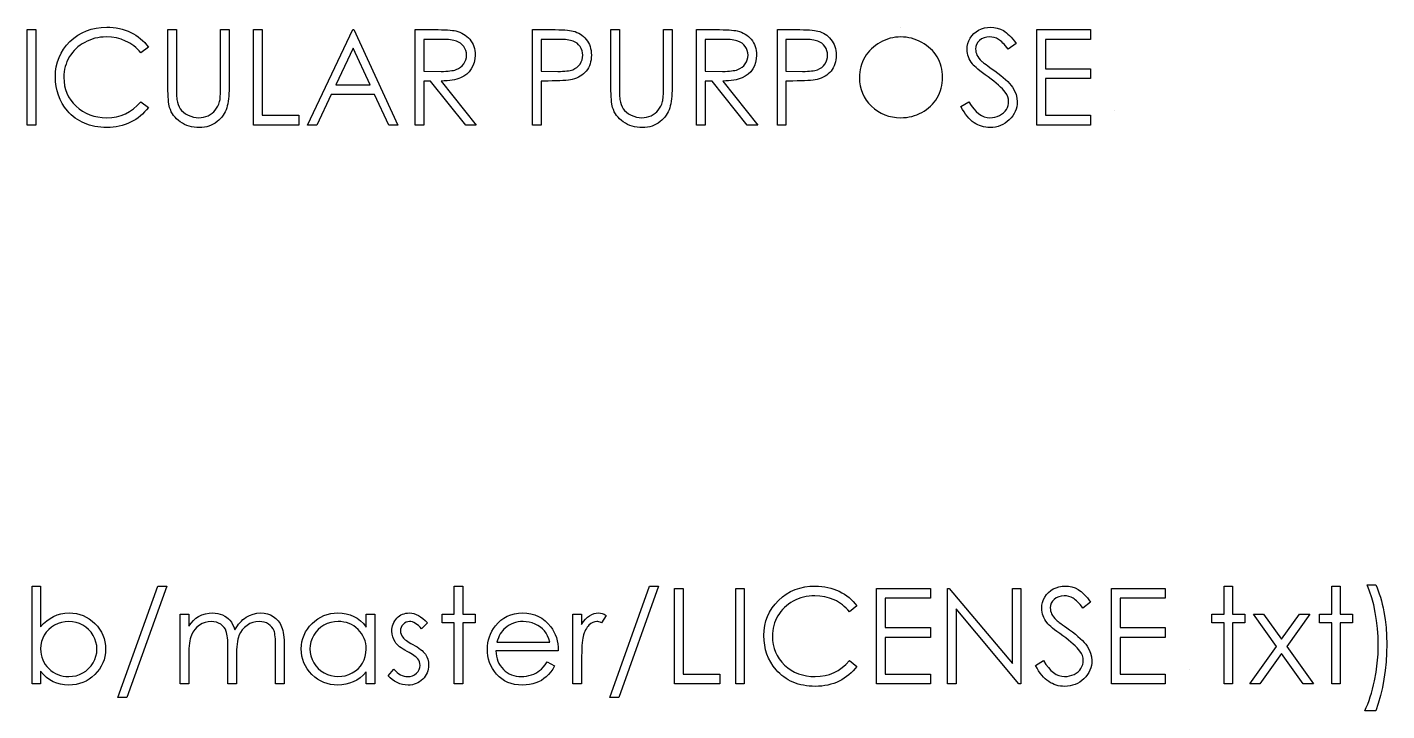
# Model space of a CAD drawing. Header units: millimetres. Extents: x -111 to 182, y -25 to 94.
# Drawn here: x 132.55 to 182.4, y 41.67 to 66.75 of the extents above; entities that cross this region are included whole.
import ezdxf

# ---------------------------------------------------------------- set-up
doc = ezdxf.new("R2010")
doc.units = ezdxf.units.MM

msp = doc.modelspace()

# ---------------------------------------------------------------- linework, layer by layer
at = {"color": 7, "linetype": 'Continuous'}
for p, q in [((164.564, 66.749), (164.564, 66.749)), ((172.417, 63.697), (172.417, 63.697)), ((175.154, 43.197), (175.154, 43.197))]:
    msp.add_line(p, q, dxfattribs=at)
at = {"color": 7, "linetype": 'Continuous', "flags": 128}
for points in [[(132.548, 66.659), (132.862, 66.659), (132.862, 66.659), (132.862, 63.159), (132.862, 63.159), (132.548, 63.159), (132.548, 63.159), (132.548, 66.659)], [(136.99, 66.017), (136.716, 65.806), (136.716, 65.806), (136.656, 65.876), (136.594, 65.941), (136.528, 66.002), (136.46, 66.059), (136.389, 66.111), (136.315, 66.158), (136.238, 66.202), (136.158, 66.241), (135.991, 66.306), (135.817, 66.353), (135.634, 66.381), (135.444, 66.39), (135.444, 66.39), (135.339, 66.387), (135.235, 66.377), (135.133, 66.362), (135.034, 66.34), (134.936, 66.312), (134.841, 66.278), (134.748, 66.238), (134.656, 66.191), (134.567, 66.139), (134.485, 66.083), (134.407, 66.023), (134.334, 65.959), (134.266, 65.89), (134.204, 65.817), (134.146, 65.739), (134.093, 65.658), (134.046, 65.573), (134.006, 65.485), (133.972, 65.396), (133.944, 65.302), (133.922, 65.207), (133.907, 65.109), (133.897, 65.009), (133.894, 64.905), (133.894, 64.905), (133.901, 64.751), (133.922, 64.603), (133.957, 64.461), (134.006, 64.326), (134.068, 64.197), (134.145, 64.075), (134.236, 63.96), (134.34, 63.851), (134.455, 63.752), (134.578, 63.666), (134.708, 63.594), (134.844, 63.534), (134.989, 63.488), (135.14, 63.455), (135.299, 63.435), (135.466, 63.428), (135.466, 63.428), (135.649, 63.437), (135.824, 63.465), (135.991, 63.51), (136.152, 63.574), (136.304, 63.656), (136.449, 63.756), (136.586, 63.875), (136.716, 64.012), (136.716, 64.012), (136.99, 63.803), (136.99, 63.803), (136.923, 63.718), (136.852, 63.638), (136.777, 63.563), (136.697, 63.493), (136.614, 63.427), (136.526, 63.366), (136.434, 63.311), (136.339, 63.261), (136.24, 63.216), (136.139, 63.177), (136.034, 63.144), (135.926, 63.117), (135.816, 63.096), (135.703, 63.081), (135.587, 63.072), (135.468, 63.069), (135.468, 63.069), (135.355, 63.071), (135.245, 63.079), (135.138, 63.091), (135.034, 63.108), (134.933, 63.129), (134.836, 63.155), (134.741, 63.186), (134.649, 63.222), (134.56, 63.263), (134.475, 63.308), (134.392, 63.359), (134.312, 63.413), (134.236, 63.473), (134.162, 63.538), (134.091, 63.607), (134.024, 63.681), (134.024, 63.681), (133.92, 63.814), (133.83, 63.953), (133.753, 64.099), (133.691, 64.252), (133.643, 64.411), (133.608, 64.577), (133.587, 64.75), (133.58, 64.929), (133.58, 64.929), (133.589, 65.118), (133.614, 65.299), (133.656, 65.472), (133.715, 65.637), (133.79, 65.795), (133.882, 65.946), (133.991, 66.088), (134.117, 66.224), (134.256, 66.347), (134.403, 66.454), (134.558, 66.543), (134.722, 66.618), (134.895, 66.675), (135.076, 66.716), (135.266, 66.74), (135.463, 66.749), (135.463, 66.749), (135.584, 66.746), (135.702, 66.737), (135.816, 66.721), (135.928, 66.7), (136.036, 66.674), (136.142, 66.64), (136.245, 66.601), (136.345, 66.556), (136.441, 66.505), (136.533, 66.45), (136.62, 66.39), (136.703, 66.325), (136.782, 66.255), (136.856, 66.181), (136.925, 66.101), (136.99, 66.017)], [(137.708, 66.659), (138.023, 66.659), (138.023, 66.659), (138.023, 64.562), (138.023, 64.562), (138.023, 64.473), (138.023, 64.393), (138.025, 64.321), (138.026, 64.259), (138.028, 64.205), (138.03, 64.16), (138.033, 64.124), (138.037, 64.096), (138.037, 64.096), (138.054, 63.998), (138.08, 63.908), (138.115, 63.826), (138.158, 63.753), (138.212, 63.687), (138.278, 63.626), (138.358, 63.571), (138.45, 63.521), (138.549, 63.481), (138.648, 63.451), (138.747, 63.434), (138.847, 63.428), (138.847, 63.428), (138.933, 63.433), (139.017, 63.446), (139.099, 63.47), (139.179, 63.501), (139.256, 63.542), (139.325, 63.589), (139.388, 63.643), (139.445, 63.704), (139.495, 63.772), (139.538, 63.848), (139.573, 63.93), (139.602, 64.019), (139.602, 64.019), (139.611, 64.056), (139.618, 64.102), (139.624, 64.157), (139.629, 64.22), (139.633, 64.293), (139.636, 64.374), (139.637, 64.464), (139.638, 64.562), (139.638, 64.562), (139.638, 66.659), (139.638, 66.659), (139.952, 66.659), (139.952, 66.659), (139.952, 64.545), (139.952, 64.545), (139.951, 64.431), (139.946, 64.322), (139.939, 64.218), (139.93, 64.121), (139.917, 64.029), (139.902, 63.943), (139.884, 63.861), (139.863, 63.786), (139.838, 63.716), (139.808, 63.647), (139.772, 63.58), (139.73, 63.517), (139.683, 63.454), (139.63, 63.395), (139.572, 63.338), (139.508, 63.283), (139.44, 63.233), (139.369, 63.19), (139.293, 63.153), (139.214, 63.123), (139.132, 63.099), (139.047, 63.083), (138.957, 63.073), (138.865, 63.069), (138.865, 63.069), (138.764, 63.073), (138.667, 63.082), (138.574, 63.098), (138.484, 63.12), (138.398, 63.148), (138.316, 63.183), (138.237, 63.224), (138.162, 63.271), (138.092, 63.324), (138.028, 63.381), (137.97, 63.442), (137.918, 63.507), (137.872, 63.575), (137.833, 63.649), (137.799, 63.726), (137.771, 63.808), (137.771, 63.808), (137.756, 63.864), (137.743, 63.93), (137.733, 64.007), (137.724, 64.094), (137.718, 64.192), (137.713, 64.299), (137.709, 64.417), (137.708, 64.545), (137.708, 64.545), (137.708, 66.659)], [(140.849, 66.659), (141.164, 66.659), (141.164, 66.659), (141.164, 63.518), (141.164, 63.518), (142.51, 63.518), (142.51, 63.518), (142.51, 63.159), (142.51, 63.159), (140.849, 63.159), (140.849, 63.159), (140.849, 66.659)], [(144.529, 66.659), (146.144, 63.159), (146.144, 63.159), (145.803, 63.159), (145.803, 63.159), (145.285, 64.281), (145.285, 64.281), (143.699, 64.281), (143.699, 64.281), (143.167, 63.159), (143.167, 63.159), (142.824, 63.159), (142.824, 63.159), (144.484, 66.659), (144.484, 66.659), (144.529, 66.659)], [(146.773, 66.659), (147.473, 66.659), (147.473, 66.659), (147.613, 66.658), (147.742, 66.656), (147.859, 66.652), (147.964, 66.647), (148.057, 66.64), (148.138, 66.632), (148.208, 66.623), (148.266, 66.611), (148.266, 66.611), (148.342, 66.591), (148.415, 66.565), (148.485, 66.534), (148.55, 66.498), (148.612, 66.457), (148.67, 66.411), (148.724, 66.36), (148.775, 66.303), (148.821, 66.243), (148.861, 66.178), (148.895, 66.111), (148.922, 66.04), (148.944, 65.966), (148.959, 65.888), (148.968, 65.807), (148.971, 65.723), (148.971, 65.723), (148.963, 65.583), (148.937, 65.453), (148.893, 65.331), (148.833, 65.217), (148.757, 65.115), (148.666, 65.026), (148.559, 64.95), (148.438, 64.888), (148.371, 64.862), (148.298, 64.839), (148.219, 64.82), (148.133, 64.804), (148.042, 64.791), (147.944, 64.782), (147.84, 64.776), (147.73, 64.774), (147.73, 64.774), (149.016, 63.159), (149.016, 63.159), (148.628, 63.159), (148.628, 63.159), (147.342, 64.774), (147.342, 64.774), (147.087, 64.774), (147.087, 64.774), (147.087, 63.159), (147.087, 63.159), (146.773, 63.159), (146.773, 63.159), (146.773, 66.659)], [(151.08, 66.659), (151.767, 66.659), (151.767, 66.659), (151.908, 66.658), (152.038, 66.655), (152.156, 66.651), (152.262, 66.646), (152.355, 66.639), (152.437, 66.63), (152.506, 66.619), (152.564, 66.606), (152.564, 66.606), (152.636, 66.585), (152.705, 66.559), (152.77, 66.529), (152.832, 66.493), (152.891, 66.452), (152.946, 66.407), (152.998, 66.356), (153.046, 66.301), (153.09, 66.241), (153.128, 66.178), (153.16, 66.111), (153.187, 66.041), (153.207, 65.966), (153.222, 65.888), (153.231, 65.806), (153.234, 65.72), (153.234, 65.72), (153.231, 65.634), (153.222, 65.552), (153.208, 65.473), (153.188, 65.399), (153.161, 65.328), (153.13, 65.262), (153.092, 65.199), (153.048, 65.14), (153, 65.085), (152.947, 65.034), (152.889, 64.989), (152.827, 64.948), (152.761, 64.912), (152.69, 64.881), (152.615, 64.854), (152.536, 64.832), (152.536, 64.832), (152.47, 64.819), (152.391, 64.807), (152.299, 64.797), (152.194, 64.789), (152.076, 64.783), (151.945, 64.778), (151.802, 64.775), (151.645, 64.774), (151.645, 64.774), (151.394, 64.774), (151.394, 64.774), (151.394, 63.159), (151.394, 63.159), (151.08, 63.159), (151.08, 63.159), (151.08, 66.659)], [(153.952, 66.659), (154.266, 66.659), (154.266, 66.659), (154.266, 64.562), (154.266, 64.562), (154.266, 64.473), (154.267, 64.393), (154.268, 64.321), (154.27, 64.259), (154.272, 64.205), (154.274, 64.16), (154.277, 64.124), (154.28, 64.096), (154.28, 64.096), (154.298, 63.998), (154.324, 63.908), (154.359, 63.826), (154.401, 63.753), (154.455, 63.687), (154.522, 63.626), (154.602, 63.571), (154.694, 63.521), (154.793, 63.481), (154.892, 63.451), (154.991, 63.434), (155.091, 63.428), (155.091, 63.428), (155.176, 63.433), (155.26, 63.446), (155.342, 63.47), (155.423, 63.501), (155.499, 63.542), (155.569, 63.589), (155.632, 63.643), (155.689, 63.704), (155.738, 63.772), (155.782, 63.848), (155.817, 63.93), (155.846, 64.019), (155.846, 64.019), (155.854, 64.056), (155.861, 64.102), (155.867, 64.157), (155.872, 64.22), (155.877, 64.293), (155.879, 64.374), (155.881, 64.464), (155.881, 64.562), (155.881, 64.562), (155.881, 66.659), (155.881, 66.659), (156.196, 66.659), (156.196, 66.659), (156.196, 64.545), (156.196, 64.545), (156.194, 64.431), (156.19, 64.322), (156.183, 64.218), (156.173, 64.121), (156.161, 64.029), (156.146, 63.943), (156.128, 63.861), (156.107, 63.786), (156.082, 63.716), (156.051, 63.647), (156.015, 63.58), (155.974, 63.517), (155.926, 63.454), (155.874, 63.395), (155.816, 63.338), (155.752, 63.283), (155.684, 63.233), (155.612, 63.19), (155.537, 63.153), (155.458, 63.123), (155.376, 63.099), (155.29, 63.083), (155.201, 63.073), (155.108, 63.069), (155.108, 63.069), (155.007, 63.073), (154.91, 63.082), (154.817, 63.098), (154.727, 63.12), (154.641, 63.148), (154.559, 63.183), (154.481, 63.224), (154.406, 63.271), (154.336, 63.324), (154.272, 63.381), (154.214, 63.442), (154.162, 63.507), (154.116, 63.575), (154.076, 63.649), (154.042, 63.726), (154.014, 63.808), (154.014, 63.808), (154, 63.864), (153.987, 63.93), (153.977, 64.007), (153.967, 64.094), (153.961, 64.192), (153.956, 64.299), (153.953, 64.417), (153.952, 64.545), (153.952, 64.545), (153.952, 66.659)], [(157.093, 66.659), (157.793, 66.659), (157.793, 66.659), (157.934, 66.658), (158.063, 66.656), (158.179, 66.652), (158.284, 66.647), (158.377, 66.64), (158.459, 66.632), (158.529, 66.623), (158.586, 66.611), (158.586, 66.611), (158.663, 66.591), (158.736, 66.565), (158.805, 66.534), (158.87, 66.498), (158.932, 66.457), (158.99, 66.411), (159.045, 66.36), (159.095, 66.303), (159.142, 66.243), (159.182, 66.178), (159.215, 66.111), (159.243, 66.04), (159.264, 65.966), (159.28, 65.888), (159.289, 65.807), (159.292, 65.723), (159.292, 65.723), (159.283, 65.583), (159.257, 65.453), (159.214, 65.331), (159.154, 65.217), (159.077, 65.115), (158.986, 65.026), (158.879, 64.95), (158.759, 64.888), (158.692, 64.862), (158.619, 64.839), (158.539, 64.82), (158.454, 64.804), (158.362, 64.791), (158.265, 64.782), (158.161, 64.776), (158.051, 64.774), (158.051, 64.774), (159.337, 63.159), (159.337, 63.159), (158.948, 63.159), (158.948, 63.159), (157.662, 64.774), (157.662, 64.774), (157.407, 64.774), (157.407, 64.774), (157.407, 63.159), (157.407, 63.159), (157.093, 63.159), (157.093, 63.159), (157.093, 66.659)], [(160.055, 66.659), (160.741, 66.659), (160.741, 66.659), (160.883, 66.658), (161.012, 66.655), (161.13, 66.651), (161.236, 66.646), (161.329, 66.639), (161.411, 66.63), (161.481, 66.619), (161.538, 66.606), (161.538, 66.606), (161.61, 66.585), (161.679, 66.559), (161.744, 66.529), (161.807, 66.493), (161.865, 66.452), (161.92, 66.407), (161.972, 66.356), (162.021, 66.301), (162.065, 66.241), (162.103, 66.178), (162.135, 66.111), (162.161, 66.041), (162.182, 65.966), (162.196, 65.888), (162.206, 65.806), (162.208, 65.72), (162.208, 65.72), (162.206, 65.634), (162.196, 65.552), (162.182, 65.473), (162.162, 65.399), (162.135, 65.328), (162.104, 65.262), (162.066, 65.199), (162.023, 65.14), (161.974, 65.085), (161.921, 65.034), (161.863, 64.989), (161.802, 64.948), (161.735, 64.912), (161.664, 64.881), (161.589, 64.854), (161.51, 64.832), (161.51, 64.832), (161.444, 64.819), (161.365, 64.807), (161.273, 64.797), (161.168, 64.789), (161.05, 64.783), (160.92, 64.778), (160.776, 64.775), (160.619, 64.774), (160.619, 64.774), (160.369, 64.774), (160.369, 64.774), (160.369, 63.159), (160.369, 63.159), (160.055, 63.159), (160.055, 63.159), (160.055, 66.659)], [(164.58, 66.39), (164.48, 66.387), (164.382, 66.377), (164.285, 66.362), (164.19, 66.34), (164.096, 66.311), (164.003, 66.277), (163.911, 66.236), (163.821, 66.189), (163.734, 66.137), (163.652, 66.081), (163.575, 66.02), (163.503, 65.954), (163.435, 65.885), (163.372, 65.811), (163.315, 65.733), (163.262, 65.65), (163.215, 65.565), (163.174, 65.476), (163.14, 65.385), (163.111, 65.292), (163.089, 65.196), (163.074, 65.098), (163.064, 64.998), (163.061, 64.895), (163.061, 64.895), (163.068, 64.744), (163.089, 64.598), (163.123, 64.46), (163.172, 64.326), (163.235, 64.199), (163.311, 64.077), (163.402, 63.962), (163.506, 63.853), (163.62, 63.754), (163.74, 63.667), (163.866, 63.594), (163.997, 63.535), (164.134, 63.488), (164.277, 63.455), (164.425, 63.435), (164.58, 63.428), (164.58, 63.428), (164.683, 63.431), (164.785, 63.44), (164.885, 63.456), (164.983, 63.477), (165.08, 63.505), (165.173, 63.538), (165.265, 63.578), (165.356, 63.623), (165.443, 63.674), (165.525, 63.73), (165.601, 63.79), (165.673, 63.854), (165.741, 63.923), (165.803, 63.997), (165.86, 64.075), (165.912, 64.157), (165.959, 64.244), (166, 64.332), (166.034, 64.422), (166.062, 64.516), (166.084, 64.611), (166.1, 64.708), (166.109, 64.809), (166.112, 64.911), (166.112, 64.911), (166.109, 65.013), (166.1, 65.112), (166.084, 65.209), (166.062, 65.304), (166.034, 65.396), (166, 65.485), (165.959, 65.572), (165.912, 65.656), (165.86, 65.738), (165.802, 65.815), (165.739, 65.888), (165.672, 65.956), (165.599, 66.021), (165.521, 66.081), (165.438, 66.137), (165.349, 66.189), (165.258, 66.236), (165.165, 66.277), (165.071, 66.311), (164.976, 66.34), (164.878, 66.362), (164.78, 66.377), (164.681, 66.387), (164.58, 66.39)], [(166.785, 63.834), (167.081, 64.012), (167.081, 64.012), (167.166, 63.875), (167.254, 63.756), (167.345, 63.656), (167.439, 63.574), (167.537, 63.51), (167.638, 63.465), (167.742, 63.437), (167.85, 63.428), (167.85, 63.428), (167.941, 63.433), (168.031, 63.449), (168.117, 63.474), (168.2, 63.51), (168.277, 63.554), (168.345, 63.606), (168.402, 63.664), (168.45, 63.729), (168.487, 63.799), (168.514, 63.871), (168.53, 63.945), (168.535, 64.021), (168.535, 64.021), (168.528, 64.108), (168.504, 64.195), (168.465, 64.28), (168.41, 64.365), (168.41, 64.365), (168.362, 64.424), (168.306, 64.487), (168.24, 64.552), (168.166, 64.621), (168.082, 64.692), (167.991, 64.766), (167.889, 64.843), (167.779, 64.923), (167.779, 64.923), (167.669, 65.002), (167.57, 65.077), (167.482, 65.145), (167.405, 65.207), (167.339, 65.264), (167.283, 65.314), (167.239, 65.36), (167.205, 65.399), (167.205, 65.399), (167.16, 65.461), (167.12, 65.525), (167.086, 65.589), (167.059, 65.656), (167.037, 65.722), (167.022, 65.791), (167.012, 65.861), (167.01, 65.932), (167.01, 65.932), (167.017, 66.043), (167.038, 66.149), (167.072, 66.25), (167.12, 66.346), (167.182, 66.435), (167.254, 66.514), (167.339, 66.582), (167.433, 66.641), (167.536, 66.688), (167.644, 66.722), (167.756, 66.742), (167.872, 66.749), (167.872, 66.749), (167.995, 66.741), (168.115, 66.717), (168.23, 66.677), (168.342, 66.622), (168.397, 66.587), (168.453, 66.545), (168.509, 66.497), (168.567, 66.442), (168.625, 66.381), (168.684, 66.313), (168.744, 66.238), (168.805, 66.156), (168.805, 66.156), (168.521, 65.941), (168.521, 65.941), (168.469, 66.007), (168.419, 66.067), (168.371, 66.121), (168.325, 66.168), (168.282, 66.21), (168.239, 66.247), (168.199, 66.278), (168.161, 66.302), (168.085, 66.341), (168.006, 66.368), (167.923, 66.384), (167.837, 66.39), (167.837, 66.39), (167.729, 66.382), (167.632, 66.357), (167.545, 66.318), (167.468, 66.261), (167.404, 66.194), (167.36, 66.119), (167.333, 66.036), (167.324, 65.947), (167.324, 65.947), (167.327, 65.891), (167.336, 65.835), (167.351, 65.78), (167.373, 65.726), (167.403, 65.672), (167.443, 65.615), (167.493, 65.556), (167.554, 65.494), (167.554, 65.494), (167.578, 65.474), (167.611, 65.447), (167.654, 65.414), (167.708, 65.374), (167.772, 65.327), (167.846, 65.274), (167.93, 65.213), (168.025, 65.146), (168.025, 65.146), (168.138, 65.063), (168.243, 64.982), (168.338, 64.903), (168.423, 64.827), (168.5, 64.753), (168.567, 64.682), (168.625, 64.612), (168.673, 64.545), (168.751, 64.413), (168.805, 64.281), (168.838, 64.149), (168.849, 64.016), (168.849, 64.016), (168.845, 63.922), (168.831, 63.831), (168.809, 63.744), (168.777, 63.659), (168.736, 63.577), (168.685, 63.498), (168.626, 63.423), (168.558, 63.351), (168.483, 63.285), (168.404, 63.228), (168.321, 63.179), (168.235, 63.14), (168.145, 63.109), (168.05, 63.087), (167.952, 63.073), (167.85, 63.069), (167.85, 63.069), (167.77, 63.072), (167.693, 63.08), (167.617, 63.094), (167.543, 63.113), (167.472, 63.138), (167.402, 63.168), (167.334, 63.204), (167.267, 63.245), (167.203, 63.293), (167.139, 63.348), (167.077, 63.411), (167.016, 63.481), (166.956, 63.558), (166.898, 63.643), (166.841, 63.735), (166.785, 63.834)], [(169.567, 66.659), (171.542, 66.659), (171.542, 66.659), (171.542, 66.3), (171.542, 66.3), (169.881, 66.3), (169.881, 66.3), (169.881, 65.223), (169.881, 65.223), (171.542, 65.223), (171.542, 65.223), (171.542, 64.864), (171.542, 64.864), (169.881, 64.864), (169.881, 64.864), (169.881, 63.518), (169.881, 63.518), (171.542, 63.518), (171.542, 63.518), (171.542, 63.159), (171.542, 63.159), (169.567, 63.159), (169.567, 63.159), (169.567, 66.659)], [(144.503, 65.977), (143.869, 64.64), (143.869, 64.64), (145.12, 64.64), (145.12, 64.64), (144.503, 65.977)], [(147.087, 66.3), (147.087, 65.133), (147.087, 65.133), (147.727, 65.128), (147.727, 65.128), (147.817, 65.129), (147.901, 65.133), (147.979, 65.138), (148.051, 65.145), (148.117, 65.154), (148.177, 65.165), (148.231, 65.178), (148.279, 65.194), (148.363, 65.231), (148.438, 65.278), (148.502, 65.336), (148.557, 65.403), (148.601, 65.477), (148.632, 65.555), (148.651, 65.637), (148.657, 65.724), (148.657, 65.724), (148.651, 65.808), (148.632, 65.888), (148.6, 65.965), (148.555, 66.037), (148.501, 66.103), (148.438, 66.158), (148.368, 66.204), (148.29, 66.239), (148.245, 66.253), (148.194, 66.266), (148.135, 66.276), (148.071, 66.285), (147.999, 66.292), (147.92, 66.296), (147.835, 66.299), (147.743, 66.3), (147.743, 66.3), (147.087, 66.3)], [(151.394, 66.3), (151.394, 65.133), (151.394, 65.133), (152.007, 65.126), (152.007, 65.126), (152.097, 65.126), (152.18, 65.13), (152.257, 65.135), (152.329, 65.142), (152.393, 65.151), (152.452, 65.161), (152.504, 65.175), (152.55, 65.189), (152.632, 65.227), (152.705, 65.274), (152.767, 65.331), (152.821, 65.398), (152.865, 65.472), (152.895, 65.55), (152.914, 65.633), (152.92, 65.719), (152.92, 65.719), (152.914, 65.803), (152.895, 65.884), (152.865, 65.961), (152.821, 66.035), (152.768, 66.102), (152.708, 66.158), (152.638, 66.204), (152.562, 66.239), (152.518, 66.253), (152.468, 66.266), (152.412, 66.276), (152.349, 66.285), (152.28, 66.292), (152.205, 66.296), (152.123, 66.299), (152.034, 66.3), (152.034, 66.3), (151.394, 66.3)], [(157.407, 66.3), (157.407, 65.133), (157.407, 65.133), (158.048, 65.128), (158.048, 65.128), (158.138, 65.129), (158.222, 65.133), (158.3, 65.138), (158.372, 65.145), (158.438, 65.154), (158.497, 65.165), (158.551, 65.178), (158.599, 65.194), (158.683, 65.231), (158.758, 65.278), (158.823, 65.336), (158.877, 65.403), (158.922, 65.477), (158.952, 65.555), (158.971, 65.637), (158.978, 65.724), (158.978, 65.724), (158.971, 65.808), (158.952, 65.888), (158.92, 65.965), (158.876, 66.037), (158.821, 66.103), (158.759, 66.158), (158.689, 66.204), (158.61, 66.239), (158.565, 66.253), (158.514, 66.266), (158.456, 66.276), (158.392, 66.285), (158.319, 66.292), (158.241, 66.296), (158.155, 66.299), (158.063, 66.3), (158.063, 66.3), (157.407, 66.3)], [(160.369, 66.3), (160.369, 65.133), (160.369, 65.133), (160.981, 65.126), (160.981, 65.126), (161.071, 65.126), (161.155, 65.13), (161.232, 65.135), (161.303, 65.142), (161.368, 65.151), (161.427, 65.161), (161.479, 65.175), (161.525, 65.189), (161.606, 65.227), (161.679, 65.274), (161.741, 65.331), (161.795, 65.398), (161.839, 65.472), (161.87, 65.55), (161.888, 65.633), (161.894, 65.719), (161.894, 65.719), (161.888, 65.803), (161.87, 65.884), (161.839, 65.961), (161.795, 66.035), (161.742, 66.102), (161.682, 66.158), (161.612, 66.204), (161.536, 66.239), (161.493, 66.253), (161.443, 66.266), (161.386, 66.276), (161.324, 66.285), (161.254, 66.292), (161.179, 66.296), (161.097, 66.299), (161.009, 66.3), (161.009, 66.3), (160.369, 66.3)], [(132.728, 42.659), (132.728, 46.249), (132.728, 46.249), (133.042, 46.249), (133.042, 46.249), (133.042, 44.753), (133.042, 44.753), (133.15, 44.872), (133.265, 44.975), (133.386, 45.063), (133.513, 45.135), (133.647, 45.19), (133.786, 45.23), (133.933, 45.254), (134.085, 45.262), (134.085, 45.262), (134.22, 45.255), (134.351, 45.237), (134.477, 45.207), (134.598, 45.165), (134.713, 45.11), (134.823, 45.043), (134.928, 44.965), (135.029, 44.874), (135.121, 44.774), (135.2, 44.67), (135.267, 44.56), (135.322, 44.445), (135.365, 44.325), (135.395, 44.199), (135.414, 44.069), (135.42, 43.933), (135.42, 43.933), (135.414, 43.799), (135.395, 43.67), (135.365, 43.546), (135.321, 43.427), (135.266, 43.312), (135.198, 43.204), (135.118, 43.099), (135.025, 43), (134.924, 42.91), (134.818, 42.831), (134.707, 42.765), (134.591, 42.711), (134.469, 42.668), (134.343, 42.638), (134.211, 42.62), (134.075, 42.614), (134.075, 42.614), (133.92, 42.622), (133.772, 42.645), (133.631, 42.684), (133.498, 42.738), (133.373, 42.81), (133.255, 42.899), (133.145, 43.007), (133.042, 43.132), (133.042, 43.132), (133.042, 42.659), (133.042, 42.659), (132.728, 42.659)], [(137.663, 46.249), (136.2, 42.165), (136.2, 42.165), (135.869, 42.165), (135.869, 42.165), (137.333, 46.249), (137.333, 46.249), (137.664, 46.249)], [(148.208, 46.249), (148.523, 46.249), (148.523, 46.249), (148.523, 45.217), (148.523, 45.217), (148.971, 45.217), (148.971, 45.217), (148.971, 44.903), (148.971, 44.903), (148.523, 44.903), (148.523, 44.903), (148.523, 42.659), (148.523, 42.659), (148.208, 42.659), (148.208, 42.659), (148.208, 44.903), (148.208, 44.903), (147.76, 44.903), (147.76, 44.903), (147.76, 45.217), (147.76, 45.217), (148.208, 45.217), (148.208, 45.217), (148.208, 46.249)], [(155.702, 46.249), (154.238, 42.165), (154.238, 42.165), (153.907, 42.165), (153.907, 42.165), (155.371, 46.249), (155.371, 46.249), (155.702, 46.249)], [(156.285, 46.159), (156.599, 46.159), (156.599, 46.159), (156.599, 43.018), (156.599, 43.018), (157.946, 43.018), (157.946, 43.018), (157.946, 42.659), (157.946, 42.659), (156.285, 42.659), (156.285, 42.659), (156.285, 46.159)], [(158.529, 46.159), (158.843, 46.159), (158.843, 46.159), (158.843, 42.659), (158.843, 42.659), (158.529, 42.659), (158.529, 42.659), (158.529, 46.159)], [(162.971, 45.517), (162.696, 45.306), (162.696, 45.306), (162.637, 45.376), (162.574, 45.441), (162.509, 45.502), (162.441, 45.559), (162.37, 45.611), (162.296, 45.658), (162.219, 45.702), (162.139, 45.741), (161.972, 45.806), (161.798, 45.853), (161.615, 45.881), (161.425, 45.89), (161.425, 45.89), (161.319, 45.887), (161.216, 45.877), (161.114, 45.862), (161.015, 45.84), (160.917, 45.812), (160.822, 45.778), (160.728, 45.738), (160.636, 45.691), (160.548, 45.639), (160.465, 45.583), (160.388, 45.523), (160.315, 45.459), (160.247, 45.39), (160.184, 45.317), (160.127, 45.239), (160.074, 45.158), (160.027, 45.073), (159.987, 44.985), (159.953, 44.896), (159.925, 44.802), (159.903, 44.707), (159.888, 44.609), (159.878, 44.509), (159.875, 44.405), (159.875, 44.405), (159.882, 44.251), (159.903, 44.103), (159.937, 43.961), (159.987, 43.826), (160.049, 43.697), (160.126, 43.575), (160.217, 43.46), (160.321, 43.351), (160.436, 43.252), (160.559, 43.166), (160.688, 43.094), (160.825, 43.034), (160.97, 42.988), (161.121, 42.955), (161.28, 42.935), (161.446, 42.928), (161.446, 42.928), (161.629, 42.937), (161.805, 42.965), (161.972, 43.01), (162.133, 43.074), (162.285, 43.156), (162.43, 43.256), (162.567, 43.375), (162.696, 43.512), (162.696, 43.512), (162.971, 43.303), (162.971, 43.303), (162.904, 43.218), (162.832, 43.138), (162.757, 43.063), (162.678, 42.993), (162.595, 42.927), (162.507, 42.866), (162.415, 42.811), (162.32, 42.761), (162.221, 42.716), (162.119, 42.677), (162.015, 42.644), (161.907, 42.617), (161.797, 42.596), (161.683, 42.581), (161.568, 42.572), (161.448, 42.569), (161.448, 42.569), (161.336, 42.571), (161.225, 42.579), (161.119, 42.591), (161.015, 42.608), (160.914, 42.629), (160.817, 42.655), (160.722, 42.686), (160.63, 42.722), (160.541, 42.763), (160.456, 42.808), (160.373, 42.859), (160.293, 42.913), (160.217, 42.973), (160.143, 43.038), (160.072, 43.107), (160.005, 43.181), (160.005, 43.181), (159.901, 43.314), (159.811, 43.453), (159.734, 43.599), (159.672, 43.752), (159.623, 43.911), (159.589, 44.077), (159.568, 44.25), (159.561, 44.429), (159.561, 44.429), (159.569, 44.618), (159.595, 44.799), (159.637, 44.972), (159.696, 45.137), (159.771, 45.295), (159.863, 45.446), (159.972, 45.588), (160.098, 45.724), (160.237, 45.847), (160.383, 45.954), (160.539, 46.043), (160.703, 46.118), (160.876, 46.175), (161.056, 46.216), (161.246, 46.24), (161.444, 46.249), (161.444, 46.249), (161.565, 46.246), (161.683, 46.237), (161.797, 46.221), (161.908, 46.2), (162.017, 46.174), (162.123, 46.14), (162.226, 46.101), (162.325, 46.056), (162.422, 46.005), (162.513, 45.95), (162.601, 45.89), (162.684, 45.825), (162.762, 45.755), (162.837, 45.681), (162.906, 45.601), (162.971, 45.517)], [(163.689, 46.159), (165.664, 46.159), (165.664, 46.159), (165.664, 45.8), (165.664, 45.8), (164.003, 45.8), (164.003, 45.8), (164.003, 44.723), (164.003, 44.723), (165.664, 44.723), (165.664, 44.723), (165.664, 44.364), (165.664, 44.364), (164.003, 44.364), (164.003, 44.364), (164.003, 43.018), (164.003, 43.018), (165.664, 43.018), (165.664, 43.018), (165.664, 42.659), (165.664, 42.659), (163.689, 42.659), (163.689, 42.659), (163.689, 46.159)], [(166.292, 42.659), (166.292, 46.159), (166.292, 46.159), (166.358, 46.159), (166.358, 46.159), (168.67, 43.404), (168.67, 43.404), (168.67, 46.159), (168.67, 46.159), (168.984, 46.159), (168.984, 46.159), (168.984, 42.659), (168.984, 42.659), (168.913, 42.659), (168.913, 42.659), (166.606, 45.407), (166.606, 45.407), (166.606, 42.659), (166.606, 42.659), (166.292, 42.659)], [(169.522, 43.334), (169.818, 43.512), (169.818, 43.512), (169.903, 43.375), (169.991, 43.256), (170.082, 43.156), (170.177, 43.074), (170.274, 43.01), (170.375, 42.965), (170.48, 42.937), (170.587, 42.928), (170.587, 42.928), (170.679, 42.933), (170.768, 42.949), (170.854, 42.974), (170.937, 43.01), (171.015, 43.054), (171.082, 43.106), (171.139, 43.164), (171.187, 43.229), (171.224, 43.299), (171.251, 43.371), (171.267, 43.445), (171.273, 43.521), (171.273, 43.521), (171.265, 43.608), (171.241, 43.695), (171.202, 43.78), (171.147, 43.865), (171.147, 43.865), (171.099, 43.924), (171.043, 43.987), (170.977, 44.052), (170.903, 44.121), (170.82, 44.192), (170.728, 44.266), (170.626, 44.343), (170.516, 44.423), (170.516, 44.423), (170.406, 44.502), (170.307, 44.577), (170.219, 44.645), (170.142, 44.707), (170.076, 44.764), (170.02, 44.814), (169.976, 44.86), (169.942, 44.899), (169.942, 44.899), (169.897, 44.961), (169.857, 45.025), (169.823, 45.089), (169.796, 45.156), (169.774, 45.222), (169.759, 45.291), (169.75, 45.361), (169.747, 45.432), (169.747, 45.432), (169.754, 45.543), (169.775, 45.649), (169.809, 45.75), (169.858, 45.846), (169.919, 45.935), (169.992, 46.014), (170.076, 46.082), (170.17, 46.141), (170.273, 46.188), (170.381, 46.222), (170.493, 46.242), (170.609, 46.249), (170.609, 46.249), (170.733, 46.241), (170.853, 46.217), (170.968, 46.177), (171.079, 46.122), (171.134, 46.087), (171.19, 46.045), (171.247, 45.997), (171.304, 45.942), (171.362, 45.881), (171.421, 45.813), (171.481, 45.738), (171.542, 45.656), (171.542, 45.656), (171.258, 45.441), (171.258, 45.441), (171.206, 45.507), (171.156, 45.567), (171.108, 45.621), (171.062, 45.668), (171.019, 45.71), (170.977, 45.747), (170.936, 45.778), (170.898, 45.802), (170.822, 45.841), (170.743, 45.868), (170.66, 45.884), (170.574, 45.89), (170.574, 45.89), (170.466, 45.882), (170.369, 45.857), (170.282, 45.818), (170.205, 45.761), (170.142, 45.694), (170.097, 45.619), (170.07, 45.536), (170.061, 45.447), (170.061, 45.447), (170.064, 45.391), (170.074, 45.335), (170.088, 45.28), (170.11, 45.226), (170.14, 45.172), (170.18, 45.115), (170.231, 45.056), (170.292, 44.994), (170.292, 44.994), (170.315, 44.974), (170.348, 44.947), (170.391, 44.914), (170.445, 44.874), (170.509, 44.827), (170.583, 44.774), (170.667, 44.713), (170.762, 44.646), (170.762, 44.646), (170.876, 44.563), (170.98, 44.482), (171.075, 44.403), (171.16, 44.327), (171.237, 44.253), (171.304, 44.182), (171.362, 44.112), (171.411, 44.045), (171.488, 43.913), (171.542, 43.781), (171.575, 43.649), (171.587, 43.516), (171.587, 43.516), (171.582, 43.422), (171.568, 43.331), (171.546, 43.244), (171.514, 43.159), (171.473, 43.077), (171.423, 42.998), (171.364, 42.923), (171.295, 42.851), (171.22, 42.785), (171.141, 42.728), (171.059, 42.679), (170.972, 42.64), (170.882, 42.609), (170.787, 42.587), (170.689, 42.573), (170.587, 42.569), (170.587, 42.569), (170.508, 42.572), (170.43, 42.58), (170.354, 42.594), (170.28, 42.613), (170.209, 42.638), (170.139, 42.668), (170.071, 42.704), (170.004, 42.745), (169.94, 42.793), (169.877, 42.848), (169.814, 42.911), (169.753, 42.981), (169.694, 43.058), (169.635, 43.143), (169.579, 43.235), (169.523, 43.334)], [(172.305, 46.159), (174.279, 46.159), (174.279, 46.159), (174.279, 45.8), (174.279, 45.8), (172.619, 45.8), (172.619, 45.8), (172.619, 44.723), (172.619, 44.723), (174.279, 44.723), (174.279, 44.723), (174.279, 44.364), (174.279, 44.364), (172.619, 44.364), (172.619, 44.364), (172.619, 43.018), (172.619, 43.018), (174.279, 43.018), (174.279, 43.018), (174.279, 42.659), (174.279, 42.659), (172.305, 42.659), (172.305, 42.659), (172.305, 46.159)], [(176.433, 46.249), (176.747, 46.249), (176.747, 46.249), (176.747, 45.217), (176.747, 45.217), (177.196, 45.217), (177.196, 45.217), (177.196, 44.903), (177.196, 44.903), (176.747, 44.903), (176.747, 44.903), (176.747, 42.659), (176.747, 42.659), (176.433, 42.659), (176.433, 42.659), (176.433, 44.903), (176.433, 44.903), (175.984, 44.903), (175.984, 44.903), (175.984, 45.217), (175.984, 45.217), (176.433, 45.217), (176.433, 45.217), (176.433, 46.249)], [(180.381, 46.249), (180.696, 46.249), (180.696, 46.249), (180.696, 45.217), (180.696, 45.217), (181.144, 45.217), (181.144, 45.217), (181.144, 44.903), (181.144, 44.903), (180.696, 44.903), (180.696, 44.903), (180.696, 42.659), (180.696, 42.659), (180.381, 42.659), (180.381, 42.659), (180.381, 44.903), (180.381, 44.903), (179.933, 44.903), (179.933, 44.903), (179.933, 45.217), (179.933, 45.217), (180.381, 45.217), (180.381, 45.217), (180.381, 46.249)], [(181.997, 41.672), (181.593, 41.672), (181.593, 41.672), (181.648, 41.792), (181.7, 41.919), (181.75, 42.049), (181.796, 42.184), (181.84, 42.325), (181.88, 42.47), (181.918, 42.621), (181.953, 42.776), (182.012, 43.094), (182.053, 43.418), (182.078, 43.746), (182.087, 44.079), (182.087, 44.079), (182.08, 44.388), (182.06, 44.69), (182.026, 44.987), (181.979, 45.278), (181.92, 45.558), (181.851, 45.821), (181.772, 46.066), (181.683, 46.294), (181.683, 46.294), (181.997, 46.294), (181.997, 46.294), (182.042, 46.186), (182.085, 46.075), (182.126, 45.958), (182.164, 45.837), (182.2, 45.711), (182.233, 45.581), (182.264, 45.445), (182.292, 45.305), (182.34, 45.018), (182.373, 44.725), (182.394, 44.426), (182.401, 44.122), (182.401, 44.122), (182.394, 43.793), (182.375, 43.47), (182.343, 43.15), (182.297, 42.834), (182.239, 42.526), (182.171, 42.23), (182.089, 41.945), (181.997, 41.672)], [(134.072, 42.928), (134.21, 42.937), (134.342, 42.961), (134.468, 43.003), (134.589, 43.06), (134.701, 43.132), (134.802, 43.218), (134.89, 43.317), (134.966, 43.43), (135.027, 43.55), (135.071, 43.675), (135.097, 43.802), (135.106, 43.933), (135.106, 43.933), (135.097, 44.064), (135.071, 44.192), (135.026, 44.317), (134.964, 44.439), (134.888, 44.553), (134.799, 44.653), (134.698, 44.74), (134.586, 44.814), (134.465, 44.872), (134.34, 44.914), (134.211, 44.939), (134.077, 44.947), (134.077, 44.947), (133.941, 44.939), (133.809, 44.914), (133.68, 44.872), (133.555, 44.814), (133.439, 44.741), (133.336, 44.656), (133.248, 44.56), (133.174, 44.452), (133.116, 44.335), (133.075, 44.212), (133.05, 44.081), (133.042, 43.943), (133.042, 43.943), (133.047, 43.837), (133.061, 43.735), (133.084, 43.638), (133.116, 43.545), (133.158, 43.457), (133.209, 43.373), (133.27, 43.293), (133.339, 43.218), (133.415, 43.15), (133.497, 43.092), (133.582, 43.042), (133.671, 43.001), (133.765, 42.969), (133.863, 42.946), (133.966, 42.932), (134.072, 42.928)], [(138.157, 45.217), (138.471, 45.217), (138.471, 45.217), (138.471, 44.772), (138.471, 44.772), (138.558, 44.887), (138.647, 44.985), (138.736, 45.067), (138.826, 45.132), (138.826, 45.132), (138.953, 45.189), (139.083, 45.229), (139.217, 45.253), (139.353, 45.262), (139.353, 45.262), (139.446, 45.257), (139.536, 45.243), (139.623, 45.22), (139.708, 45.188), (139.789, 45.148), (139.861, 45.102), (139.926, 45.05), (139.983, 44.992), (140.034, 44.925), (140.082, 44.844), (140.127, 44.751), (140.167, 44.644), (140.167, 44.644), (140.209, 44.717), (140.254, 44.786), (140.302, 44.851), (140.352, 44.91), (140.404, 44.966), (140.459, 45.016), (140.516, 45.062), (140.577, 45.104), (140.701, 45.172), (140.832, 45.222), (140.966, 45.252), (141.105, 45.262), (141.105, 45.262), (141.234, 45.253), (141.354, 45.229), (141.467, 45.187), (141.572, 45.128), (141.667, 45.055), (141.749, 44.969), (141.818, 44.87), (141.873, 44.757), (141.896, 44.694), (141.916, 44.624), (141.933, 44.546), (141.947, 44.46), (141.957, 44.368), (141.965, 44.267), (141.97, 44.159), (141.971, 44.044), (141.971, 44.044), (141.971, 42.659), (141.971, 42.659), (141.657, 42.659), (141.657, 42.659), (141.657, 44.046), (141.657, 44.046), (141.656, 44.144), (141.654, 44.234), (141.649, 44.316), (141.642, 44.391), (141.634, 44.457), (141.623, 44.515), (141.612, 44.565), (141.598, 44.607), (141.562, 44.68), (141.517, 44.746), (141.461, 44.804), (141.394, 44.854), (141.319, 44.895), (141.236, 44.924), (141.147, 44.942), (141.051, 44.947), (141.051, 44.947), (140.932, 44.939), (140.819, 44.912), (140.711, 44.869), (140.608, 44.807), (140.514, 44.731), (140.434, 44.644), (140.367, 44.544), (140.314, 44.434), (140.292, 44.37), (140.273, 44.297), (140.258, 44.215), (140.244, 44.122), (140.235, 44.02), (140.227, 43.908), (140.223, 43.786), (140.221, 43.654), (140.221, 43.654), (140.221, 42.659), (140.221, 42.659), (139.907, 42.659), (139.907, 42.659), (139.907, 43.96), (139.907, 43.96), (139.906, 44.07), (139.904, 44.171), (139.899, 44.263), (139.892, 44.346), (139.884, 44.419), (139.874, 44.483), (139.862, 44.539), (139.848, 44.584), (139.814, 44.663), (139.768, 44.733), (139.712, 44.795), (139.644, 44.848), (139.568, 44.891), (139.485, 44.923), (139.395, 44.941), (139.299, 44.947), (139.299, 44.947), (139.185, 44.939), (139.075, 44.913), (138.968, 44.87), (138.866, 44.811), (138.772, 44.736), (138.691, 44.65), (138.623, 44.553), (138.568, 44.443), (138.546, 44.381), (138.526, 44.312), (138.509, 44.235), (138.496, 44.15), (138.485, 44.058), (138.478, 43.958), (138.473, 43.851), (138.471, 43.735), (138.471, 43.735), (138.471, 42.659), (138.471, 42.659), (138.157, 42.659), (138.157, 42.659), (138.157, 45.217)], [(145.292, 45.217), (145.292, 42.659), (145.292, 42.659), (144.978, 42.659), (144.978, 42.659), (144.978, 43.101), (144.978, 43.101), (144.869, 42.984), (144.755, 42.883), (144.633, 42.798), (144.505, 42.731), (144.371, 42.68), (144.232, 42.644), (144.085, 42.621), (143.933, 42.614), (143.933, 42.614), (143.798, 42.62), (143.667, 42.639), (143.542, 42.669), (143.421, 42.711), (143.306, 42.766), (143.195, 42.832), (143.09, 42.911), (142.99, 43.002), (142.898, 43.101), (142.819, 43.206), (142.752, 43.316), (142.697, 43.432), (142.654, 43.552), (142.624, 43.678), (142.606, 43.809), (142.599, 43.945), (142.599, 43.945), (142.606, 44.078), (142.624, 44.207), (142.655, 44.33), (142.698, 44.45), (142.754, 44.563), (142.821, 44.672), (142.901, 44.776), (142.993, 44.875), (143.094, 44.966), (143.201, 45.044), (143.312, 45.111), (143.428, 45.165), (143.549, 45.208), (143.676, 45.238), (143.807, 45.255), (143.943, 45.262), (143.943, 45.262), (144.099, 45.254), (144.248, 45.231), (144.389, 45.191), (144.522, 45.137), (144.647, 45.067), (144.766, 44.977), (144.875, 44.87), (144.978, 44.743), (144.978, 44.743), (144.978, 45.217), (144.978, 45.217), (145.292, 45.217)], [(143.947, 44.947), (143.81, 44.939), (143.678, 44.914), (143.552, 44.873), (143.43, 44.816), (143.318, 44.743), (143.218, 44.657), (143.129, 44.558), (143.053, 44.445), (142.992, 44.325), (142.949, 44.2), (142.922, 44.072), (142.914, 43.941), (142.914, 43.941), (142.923, 43.811), (142.949, 43.683), (142.993, 43.559), (143.054, 43.437), (143.132, 43.323), (143.22, 43.223), (143.321, 43.136), (143.434, 43.062), (143.555, 43.003), (143.681, 42.962), (143.81, 42.937), (143.944, 42.928), (143.944, 42.928), (144.08, 42.937), (144.213, 42.961), (144.341, 43.003), (144.466, 43.061), (144.582, 43.133), (144.684, 43.217), (144.771, 43.313), (144.844, 43.42), (144.903, 43.537), (144.945, 43.662), (144.969, 43.793), (144.978, 43.932), (144.978, 43.932), (144.973, 44.038), (144.959, 44.14), (144.936, 44.237), (144.903, 44.33), (144.861, 44.418), (144.81, 44.502), (144.75, 44.581), (144.68, 44.656), (144.603, 44.724), (144.523, 44.784), (144.437, 44.834), (144.348, 44.875), (144.254, 44.907), (144.156, 44.929), (144.054, 44.943), (143.947, 44.947)], [(147.221, 44.898), (147.008, 44.678), (147.008, 44.678), (146.952, 44.741), (146.896, 44.796), (146.84, 44.842), (146.785, 44.88), (146.73, 44.91), (146.675, 44.931), (146.62, 44.943), (146.566, 44.947), (146.566, 44.947), (146.5, 44.941), (146.439, 44.921), (146.383, 44.889), (146.332, 44.844), (146.289, 44.79), (146.259, 44.732), (146.24, 44.67), (146.234, 44.603), (146.234, 44.603), (146.24, 44.543), (146.256, 44.485), (146.283, 44.427), (146.321, 44.371), (146.321, 44.371), (146.346, 44.342), (146.376, 44.313), (146.413, 44.281), (146.456, 44.249), (146.505, 44.215), (146.559, 44.181), (146.62, 44.145), (146.686, 44.107), (146.686, 44.107), (146.768, 44.061), (146.842, 44.016), (146.91, 43.97), (146.971, 43.925), (147.025, 43.88), (147.073, 43.836), (147.113, 43.792), (147.147, 43.749), (147.147, 43.749), (147.199, 43.658), (147.237, 43.562), (147.258, 43.46), (147.266, 43.353), (147.266, 43.353), (147.263, 43.277), (147.253, 43.204), (147.236, 43.134), (147.213, 43.068), (147.182, 43.003), (147.146, 42.942), (147.102, 42.884), (147.052, 42.829), (146.996, 42.778), (146.938, 42.735), (146.876, 42.698), (146.811, 42.668), (146.742, 42.644), (146.67, 42.627), (146.595, 42.618), (146.517, 42.614), (146.517, 42.614), (146.411, 42.62), (146.308, 42.637), (146.207, 42.666), (146.108, 42.706), (146.015, 42.756), (145.93, 42.816), (145.853, 42.884), (145.785, 42.96), (145.785, 42.96), (145.994, 43.197), (145.994, 43.197), (146.054, 43.134), (146.115, 43.08), (146.177, 43.033), (146.24, 42.996), (146.303, 42.966), (146.369, 42.945), (146.434, 42.932), (146.5, 42.928), (146.5, 42.928), (146.591, 42.936), (146.674, 42.959), (146.751, 42.997), (146.82, 43.051), (146.878, 43.115), (146.919, 43.185), (146.944, 43.259), (146.952, 43.34), (146.952, 43.34), (146.946, 43.406), (146.93, 43.469), (146.904, 43.528), (146.866, 43.584), (146.866, 43.584), (146.841, 43.61), (146.81, 43.639), (146.771, 43.67), (146.726, 43.702), (146.674, 43.736), (146.615, 43.771), (146.55, 43.808), (146.478, 43.847), (146.478, 43.847), (146.4, 43.892), (146.329, 43.936), (146.264, 43.98), (146.205, 44.023), (146.153, 44.067), (146.109, 44.11), (146.069, 44.154), (146.037, 44.197), (146.037, 44.197), (145.986, 44.286), (145.949, 44.382), (145.927, 44.483), (145.92, 44.591), (145.92, 44.591), (145.923, 44.661), (145.931, 44.729), (145.946, 44.793), (145.966, 44.855), (145.991, 44.913), (146.023, 44.968), (146.06, 45.021), (146.103, 45.07), (146.151, 45.115), (146.201, 45.154), (146.254, 45.187), (146.31, 45.214), (146.37, 45.235), (146.432, 45.25), (146.498, 45.259), (146.566, 45.262), (146.566, 45.262), (146.648, 45.256), (146.729, 45.239), (146.811, 45.21), (146.893, 45.17), (146.974, 45.119), (147.056, 45.057), (147.139, 44.983), (147.221, 44.898)], [(151.609, 43.467), (151.888, 43.32), (151.888, 43.32), (151.819, 43.203), (151.746, 43.098), (151.667, 43.004), (151.583, 42.923), (151.494, 42.852), (151.4, 42.79), (151.3, 42.737), (151.194, 42.693), (151.083, 42.658), (150.965, 42.634), (150.839, 42.619), (150.707, 42.614), (150.707, 42.614), (150.559, 42.62), (150.42, 42.639), (150.29, 42.671), (150.167, 42.715), (150.054, 42.772), (149.948, 42.841), (149.85, 42.923), (149.761, 43.018), (149.681, 43.12), (149.611, 43.226), (149.553, 43.336), (149.505, 43.448), (149.468, 43.564), (149.441, 43.683), (149.426, 43.805), (149.42, 43.931), (149.42, 43.931), (149.425, 44.049), (149.438, 44.164), (149.461, 44.275), (149.494, 44.384), (149.535, 44.489), (149.585, 44.591), (149.646, 44.689), (149.714, 44.785), (149.714, 44.785), (149.812, 44.896), (149.917, 44.994), (150.03, 45.075), (150.151, 45.142), (150.28, 45.194), (150.417, 45.232), (150.561, 45.254), (150.714, 45.262), (150.714, 45.262), (150.871, 45.254), (151.021, 45.23), (151.162, 45.191), (151.294, 45.136), (151.419, 45.065), (151.535, 44.978), (151.644, 44.876), (151.744, 44.758), (151.744, 44.758), (151.809, 44.666), (151.864, 44.57), (151.912, 44.466), (151.95, 44.358), (151.981, 44.245), (152.004, 44.126), (152.017, 44.001), (152.023, 43.871), (152.023, 43.871), (149.734, 43.871), (149.734, 43.871), (149.74, 43.77), (149.754, 43.673), (149.777, 43.581), (149.808, 43.494), (149.846, 43.412), (149.892, 43.334), (149.946, 43.261), (150.009, 43.193), (150.078, 43.131), (150.15, 43.077), (150.226, 43.031), (150.307, 42.994), (150.391, 42.965), (150.479, 42.945), (150.571, 42.932), (150.667, 42.928), (150.667, 42.928), (150.761, 42.932), (150.853, 42.943), (150.944, 42.962), (151.034, 42.988), (151.12, 43.02), (151.199, 43.058), (151.272, 43.1), (151.338, 43.147), (151.401, 43.204), (151.468, 43.277), (151.537, 43.364), (151.609, 43.467)], [(151.708, 44.185), (151.671, 44.309), (151.626, 44.419), (151.573, 44.517), (151.513, 44.601), (151.444, 44.675), (151.364, 44.742), (151.274, 44.801), (151.174, 44.852), (151.068, 44.894), (150.958, 44.924), (150.845, 44.942), (150.73, 44.947), (150.73, 44.947), (150.636, 44.944), (150.545, 44.933), (150.458, 44.914), (150.374, 44.888), (150.293, 44.853), (150.216, 44.813), (150.142, 44.764), (150.071, 44.708), (150.071, 44.708), (150.022, 44.661), (149.977, 44.609), (149.934, 44.553), (149.895, 44.49), (149.858, 44.422), (149.824, 44.348), (149.794, 44.269), (149.767, 44.185), (149.767, 44.185), (151.708, 44.185)], [(152.561, 45.217), (152.875, 45.217), (152.875, 45.217), (152.875, 44.84), (152.875, 44.84), (152.947, 44.944), (153.02, 45.032), (153.095, 45.104), (153.172, 45.162), (153.252, 45.205), (153.333, 45.237), (153.415, 45.255), (153.499, 45.262), (153.499, 45.262), (153.564, 45.256), (153.632, 45.24), (153.701, 45.212), (153.773, 45.174), (153.773, 45.174), (153.6, 44.902), (153.6, 44.902), (153.554, 44.921), (153.512, 44.936), (153.474, 44.945), (153.439, 44.947), (153.439, 44.947), (153.364, 44.939), (153.29, 44.914), (153.218, 44.872), (153.146, 44.813), (153.112, 44.777), (153.08, 44.736), (153.05, 44.692), (153.022, 44.642), (152.996, 44.587), (152.973, 44.528), (152.951, 44.464), (152.931, 44.396), (152.931, 44.396), (152.918, 44.335), (152.907, 44.26), (152.897, 44.171), (152.889, 44.068), (152.883, 43.952), (152.879, 43.821), (152.876, 43.677), (152.875, 43.519), (152.875, 43.519), (152.875, 42.659), (152.875, 42.659), (152.561, 42.659), (152.561, 42.659), (152.561, 45.217)], [(177.51, 45.217), (177.883, 45.217), (177.883, 45.217), (178.542, 44.294), (178.542, 44.294), (179.2, 45.217), (179.2, 45.217), (179.574, 45.217), (179.574, 45.217), (178.729, 44.032), (178.729, 44.032), (179.708, 42.659), (179.708, 42.659), (179.335, 42.659), (179.335, 42.659), (178.542, 43.77), (178.542, 43.77), (177.749, 42.659), (177.749, 42.659), (177.375, 42.659), (177.375, 42.659), (178.355, 44.032), (178.355, 44.032), (177.51, 45.217)]]:
    msp.add_lwpolyline(points, dxfattribs=at)

doc.saveas('drawing.dxf')
